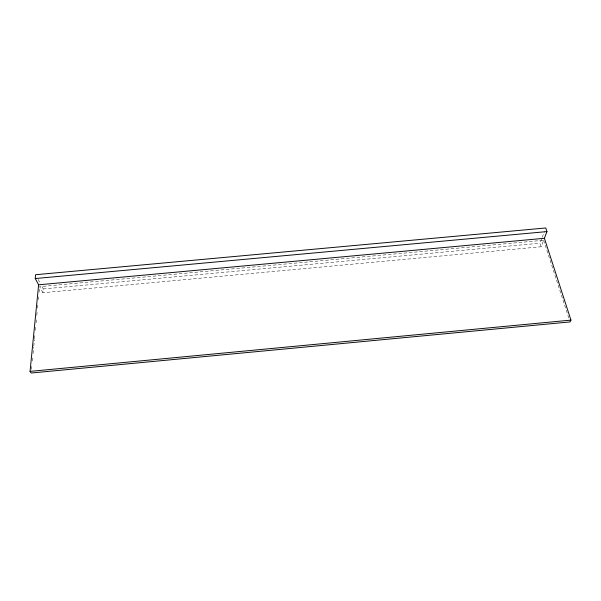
<?xml version="1.0" encoding="UTF-8"?>
<svg xmlns="http://www.w3.org/2000/svg" width="601" height="601" viewBox="0 0 601 601"><rect width="100%" height="100%" fill="white"/><g stroke="black" fill="none" stroke-linecap="round" stroke-linejoin="round"><path stroke-width="0.45" stroke-dasharray="3 2.25" d="M42.904 292.725L39.621 286.647L543.642 240.265L541.155 246.763L42.904 292.725L43.264 288.961L40.718 284.213M31.515 369.315L31.966 364.672M32.334 360.953L32.694 357.242M33.063 353.523L33.701 347.025M33.791 346.093L34.43 339.588M34.52 338.663L34.971 334.021M35.339 330.302L35.699 326.591M36.068 322.872L36.428 319.154M36.796 315.442L37.164 311.724M37.525 308.012L37.893 304.294M38.344 299.651L38.622 296.864M39.073 292.221L39.441 288.51M541.155 246.763L540.021 243.202L541.937 238.124M542.252 237.275L544.491 231.355M43.264 288.961L540.021 243.202M38.171 279.465L40.297 283.417M543.642 240.265L569.763 321.032"/><path stroke-width="0.9" d="M30.05 371.38L38.622 284.806L35.241 278.541L35.632 274.717L545.768 227.974L546.955 231.588L544.401 238.289L570.95 320.108L570.048 321.918L31.147 373.026L30.05 371.38L570.95 320.108M35.241 278.541L546.955 231.588M38.622 284.806L544.401 238.289"/></g></svg>
